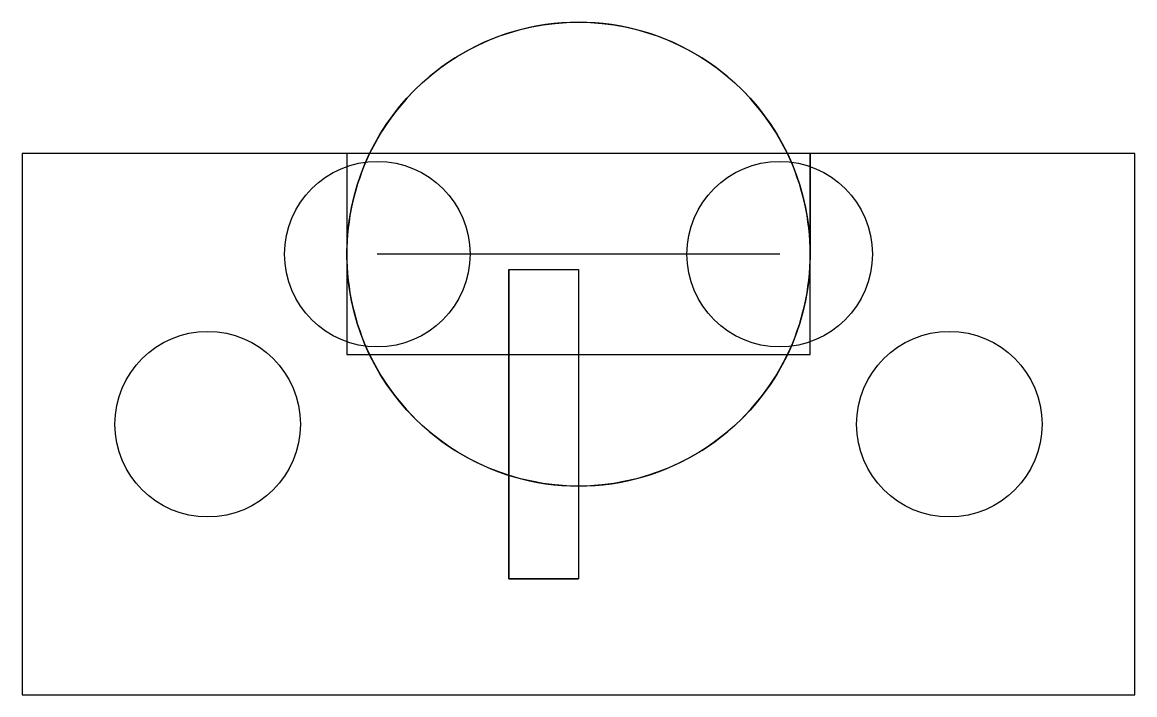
# Model space of a CAD drawing. Header units: millimetres. Extents: x -36 to 36, y -17.5 to 26.
import ezdxf

# ---------------------------------------------------------------- set-up
doc = ezdxf.new("R2010")
doc.units = ezdxf.units.MM

msp = doc.modelspace()

# ---------------------------------------------------------------- linework, layer by layer
for p, q in [((-36, 17.5), (-36, -17.5)), ((36, 17.5), (-36, 17.5)), ((-36, 17.5), (-36, -17.5)), ((-36, 17.5), (-36, 17.5)), ((-15, 17.5), (-36, 17.5)), ((-15, 17.5), (-15, 17.5)), ((-13.519, 17.5), (-15, 17.5)), ((-15, 17.5), (-15, 4.5)), ((-15, 17.5), (-15, 11)), ((13.519, 17.5), (-13.519, 17.5)), ((15, 17.5), (13.519, 17.5)), ((15, 17.5), (15, 17.5)), ((36, 17.5), (15, 17.5)), ((15, 4.5), (15, 17.5)), ((15, 17.5), (15, 11)), ((36, -17.5), (36, 17.5)), ((36, 17.5), (36, 17.5)), ((36, -17.5), (36, 17.5)), ((-15, 11), (-15, 4.5)), ((13.02, 11), (-13.02, 11)), ((15, 4.5), (15, 11)), ((15, 11), (15, 11)), ((-4.5, 10), (-4.5, -10)), ((-4.5, 10), (-4.5, 10)), ((-4.5, -10), (-4.5, 10)), ((-4.5, 10), (0, 10)), ((-4.5, 10), (0, 10)), ((0, 10), (0, -10)), ((-15, 4.5), (15, 4.5)), ((-15, 4.5), (-15, 4.5)), ((-15, 4.5), (-13.519, 4.5)), ((-13.519, 4.5), (13.519, 4.5)), ((13.519, 4.5), (15, 4.5)), ((15, 4.5), (15, 4.5)), ((-30, 0), (-30, 0)), ((18, 0), (18, 0)), ((-4.5, -10), (-4.5, -10)), ((0, -10), (-4.5, -10)), ((-4.5, -10), (0, -10)), ((-36, -17.5), (36, -17.5)), ((-36, -17.5), (-36, -17.5)), ((-36, -17.5), (36, -17.5)), ((36, -17.5), (36, -17.5))]:
    msp.add_line(p, q)
for centre, radius in [((0, 11), 15), ((-13.02, 11), 6), ((13.02, 11), 6), ((-24, 0), 6), ((-24, 0), 6), ((24, 0), 6), ((24, 0), 6)]:
    msp.add_circle(centre, radius)
for start, end in [(25.67929, 154.32071), (154.32071, 180), (0, 25.67929), (180, 205.67929), (334.32071, 360), (205.67929, 334.32071)]:
    msp.add_arc((0, 11), 15, start, end)

doc.saveas('drawing.dxf')
